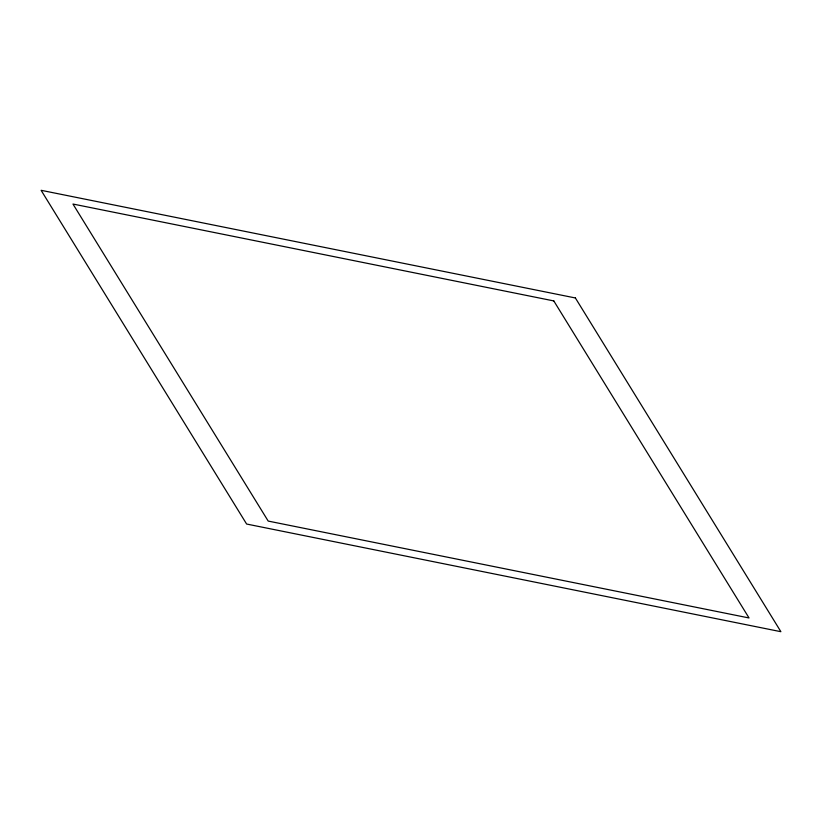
<?xml version="1.0" encoding="UTF-8"?>
<svg xmlns="http://www.w3.org/2000/svg" width="822" height="822" viewBox="0 0 822 822"><rect width="100%" height="100%" fill="white"/><g stroke="black" fill="none" stroke-linecap="round" stroke-linejoin="round"><path stroke-width="1.23" d="M575.379 297.965L41.1 190.303L246.621 524.035L780.9 631.697L575.379 297.965M553.802 300.924L72.953 204.031L268.198 521.076L749.048 617.969L553.802 300.924"/></g></svg>
